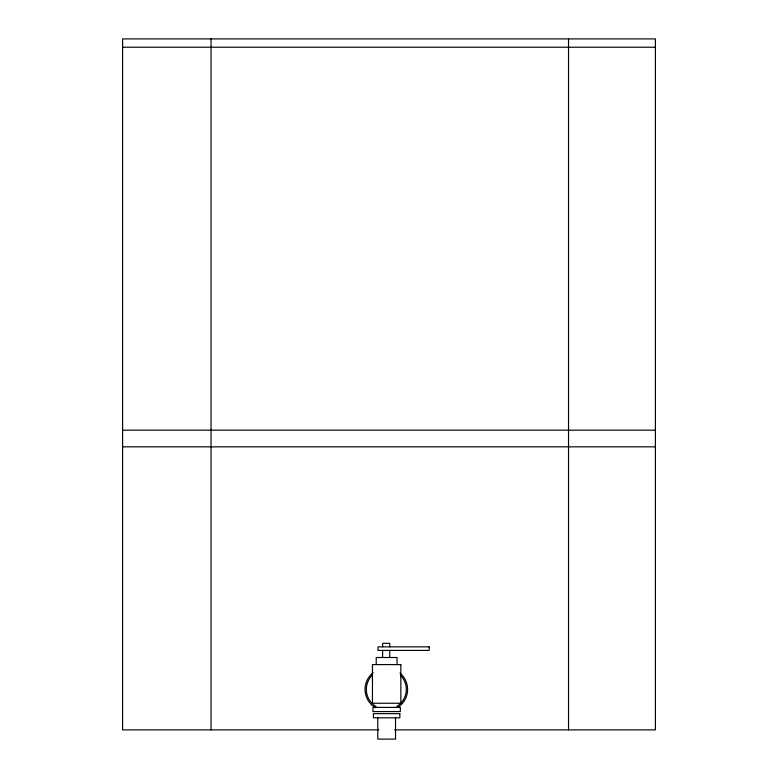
<?xml version="1.0" encoding="UTF-8"?>
<svg xmlns="http://www.w3.org/2000/svg" width="778" height="778" viewBox="0 0 778 778"><rect width="100%" height="100%" fill="white"/><g stroke="black" fill="none" stroke-linecap="round" stroke-linejoin="round"><path stroke-width="1.17" d="M122.593 47.225L655.407 47.225M122.593 430.176L655.407 430.176M122.593 446.835L655.407 446.835M378.76 729.881L122.593 729.881L122.593 38.9L655.407 38.9L655.407 729.881L394.543 729.881M568.533 38.9L568.533 729.881M397.072 664.597L397.072 657.507L376.221 657.507L376.221 664.597M395.525 717.287L395.525 739.1L377.768 739.1L377.768 717.287M389.729 646.858L389.729 643.318L382.63 643.318L382.63 646.858M389.729 650.408L389.729 657.507M382.63 650.408L382.63 657.507M211.032 38.9L211.032 729.881M399.97 673.106A21.288 21.288 0 0 1 397.636 707.465M375.395 707.698A21.288 21.288 0 0 1 373.177 672.688M400.67 675.528A19.985 19.985 0 0 1 396.936 706.366M376.066 706.58A19.985 19.985 0 0 1 372.409 675.09M429.213 646.858L377.991 646.858L377.991 650.408L429.213 650.408L429.213 646.858M400.835 664.597L372.458 664.597L372.458 703.244L400.835 703.244L400.835 664.597M400.33 707.406L372.963 707.406L372.963 711.569L400.33 711.569L400.33 707.406M399.853 713.65L373.44 713.65L373.44 717.812L399.853 717.812L399.853 713.65"/></g></svg>
